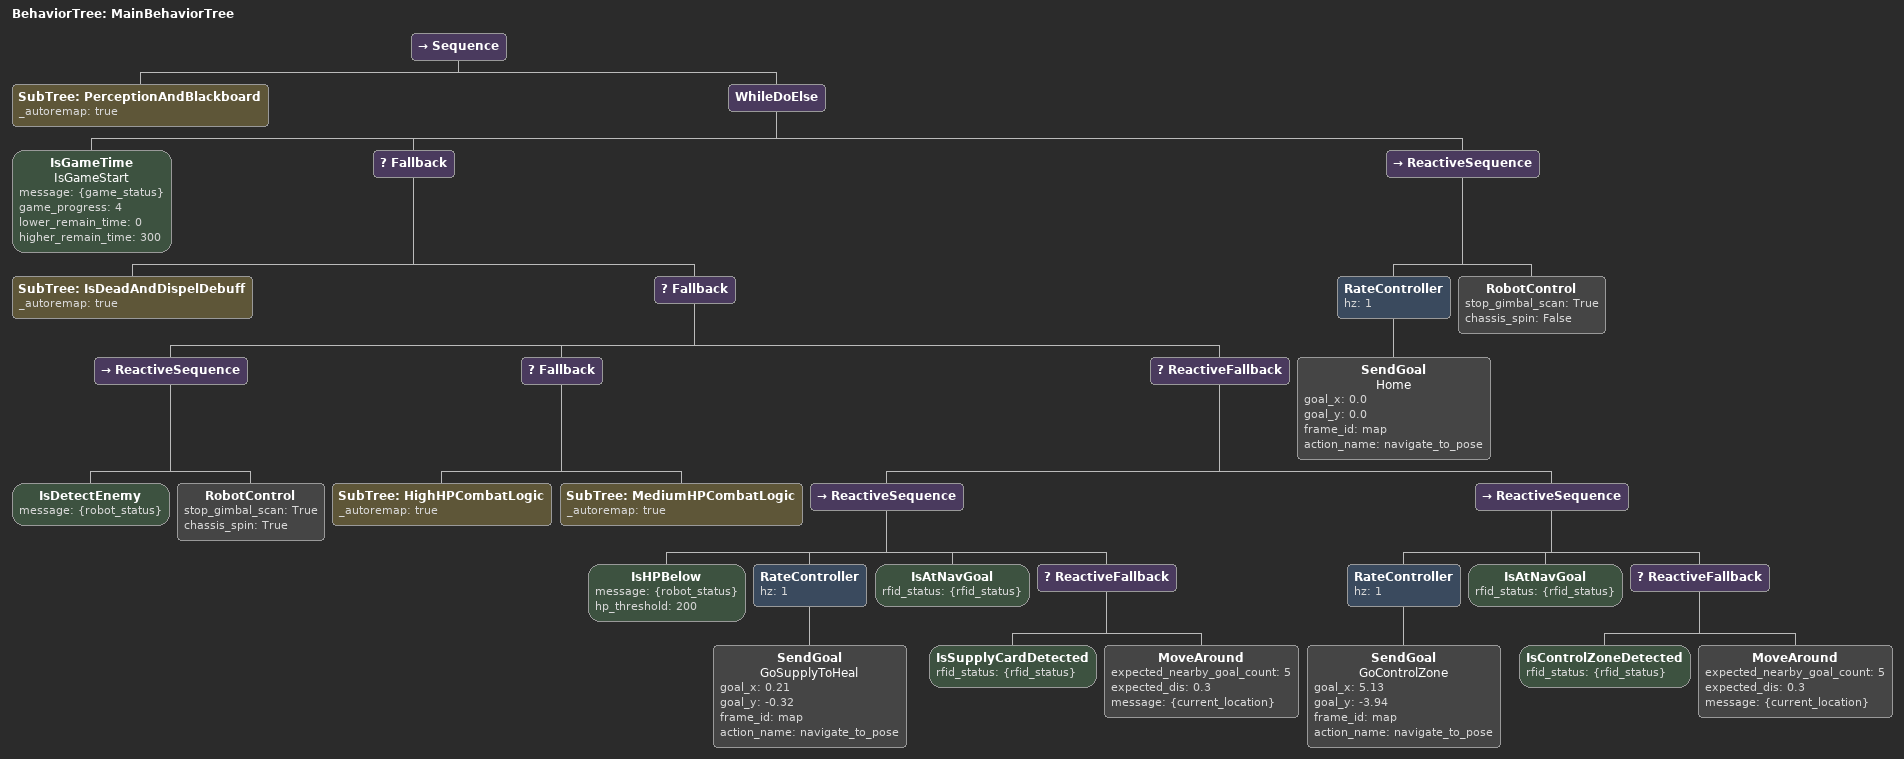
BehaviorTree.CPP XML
<?xml version="1.0" encoding="UTF-8"?>
<root BTCPP_format="4"
      main_tree_to_execute="MainBehaviorTree">

    <include path="HighHP_combat_logic.xml"/>
    <include path="MediumHP_combat_logic.xml"/>
    <include path="perception_and_blackboard.xml"/>
    <include path="IsDeadAndDispelDebuff.xml"/>

    <BehaviorTree ID="MainBehaviorTree">
        <Sequence>
            <!-- 用Sequence包裹所有节点，确保BehaviorTree只有1个子节点 -->
            <!-- 订阅数据并写入黑板 -->
            <SubTree ID="PerceptionAndBlackboard" _autoremap="true"/>
            <WhileDoElse>
                <IsGameTime name="IsGameStart"
                        message="{game_status}"
                        game_progress="4"
                        lower_remain_time="0"
                        higher_remain_time="300"/>
                <Fallback>
                    <!--判断战亡，若战亡，执行解除虚弱状态操作 -->
                    <SubTree ID="IsDeadAndDispelDebuff" _autoremap="true"/>
                    <!-- 处于存活状态则进入战斗逻辑 -->
                    <Fallback>
                        <!-- 检测到敌人进行战斗逻辑 -->
                        <ReactiveSequence>
                            <IsDetectEnemy message="{robot_status}"/>
                            <RobotControl stop_gimbal_scan="True" chassis_spin="True"/>
                        </ReactiveSequence>
                        <Fallback>
                            <!-- 高血量战斗逻辑 -->
                            <SubTree ID="HighHPCombatLogic" _autoremap="true"/>
                            <!-- 中血量战斗逻辑 -->
                            <SubTree ID="MediumHPCombatLogic" _autoremap="true"/>
                        </Fallback>

                        <!-- 非战斗时刻占点逻辑 -->
                        <ReactiveFallback>
                            <!-- 低血量：回补给区回血（补给区占领：每秒回 25% 上限血量） -->
                            <ReactiveSequence>
                                <IsHPBelow message="{robot_status}" hp_threshold="200"/>

                                <RateController hz="1">
                                    <SendGoal name="GoSupplyToHeal"
                                            goal_x="0.21"
                                            goal_y="-0.32"
                                            frame_id="map"
                                            action_name="navigate_to_pose"/>
                                </RateController>

                                <!-- ✅ 使用新的 IsAtNavGoal 节点检测是否到达 -->
                                <IsAtNavGoal rfid_status="{rfid_status}"/>

                                <!-- Fallback: 先感应补给区卡,感应不到再微动重试 -->
                                <ReactiveFallback>
                                    <IsSupplyCardDetected rfid_status="{rfid_status}"/>
                                    <MoveAround expected_nearby_goal_count="5"
                                                expected_dis="0.3"
                                                message="{current_location}"/>
                                </ReactiveFallback>
                            </ReactiveSequence>

                            <!-- 3) 抢控制区：对方每秒-1胜利点；离开后延迟2s失效 -->
                            <ReactiveSequence>
                                <RateController hz="1">
                                    <SendGoal name="GoControlZone"
                                            goal_x="5.13"
                                            goal_y="-3.94"
                                            frame_id="map"
                                            action_name="navigate_to_pose"/>
                                </RateController>

                                <!-- ✅ 使用新的 IsAtNavGoal 节点检测是否到达 -->
                                <IsAtNavGoal rfid_status="{rfid_status}"/>

                                <!-- Fallback: 先感应控制区卡,感应不到再微动重试 -->
                                <ReactiveFallback>
                                    <IsControlZoneDetected rfid_status="{rfid_status}"/>
                                    <MoveAround expected_nearby_goal_count="5"
                                                expected_dis="0.3"
                                                message="{current_location}"/>
                                </ReactiveFallback>
                            </ReactiveSequence>

                        </ReactiveFallback>

                    </Fallback>
                </Fallback>
                <!-- 非比赛阶段停止云台和旋转，回家 -->
                <ReactiveSequence>
                        <RateController hz="1">
                        <SendGoal name="Home"
                            goal_x="0.0"
                            goal_y="0.0"
                            frame_id="map"
                            action_name="navigate_to_pose"/>
                    </RateController>
                    <RobotControl stop_gimbal_scan="True"
                                    chassis_spin="False"/>
                </ReactiveSequence>
            </WhileDoElse>
        </Sequence>
    </BehaviorTree>

</root>
